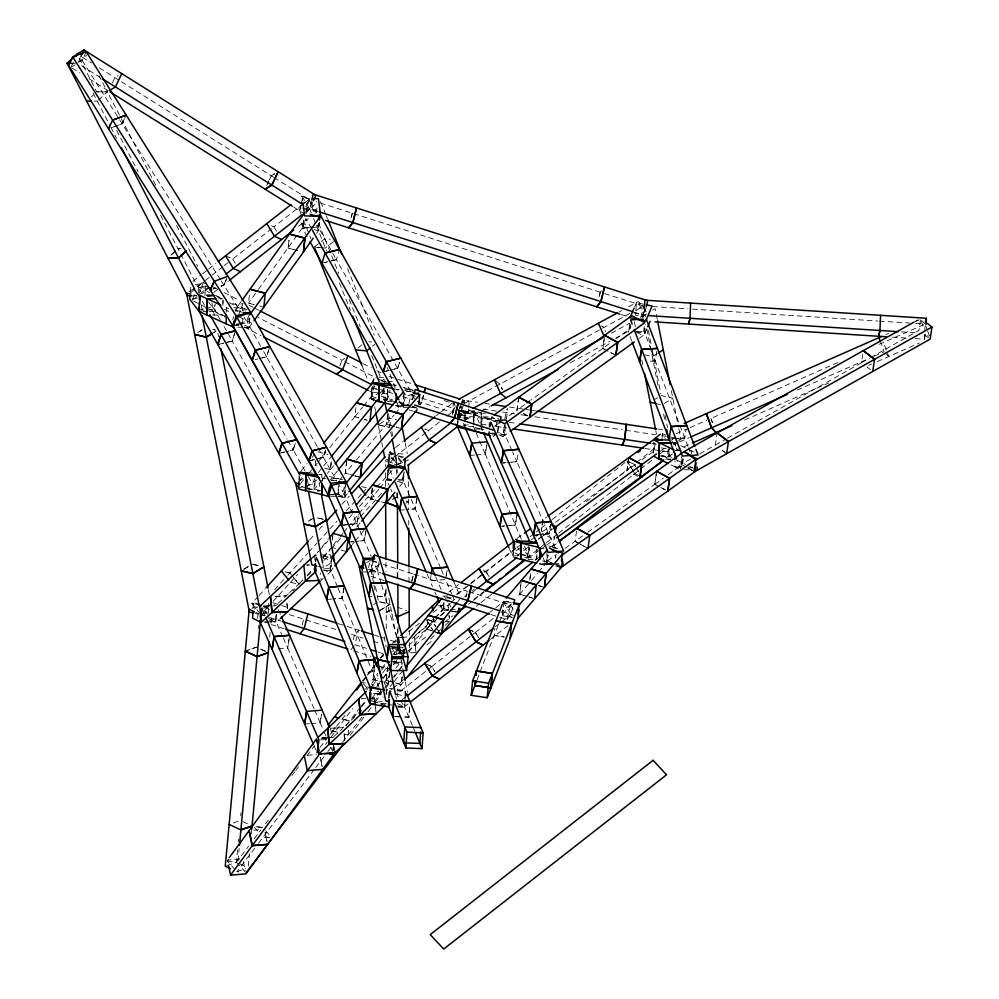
<?xml version="1.0" encoding="UTF-8"?>
<svg xmlns="http://www.w3.org/2000/svg" width="999" height="999" viewBox="0 0 999 999"><rect width="100%" height="100%" fill="white"/><g stroke="black" fill="none" stroke-linecap="round" stroke-linejoin="round"><path stroke-width="0.75" stroke-dasharray="5 3.75" d="M386.251 693.706L386.313 687.799L394.967 689.16M388.961 698.064L388.986 695.117M397.639 706.98L404.932 707.017L405.082 690.759L396.416 689.397M555.769 555.119L555.731 558.079L555.781 555.144M321.915 474.7L318.993 474.675L321.903 474.7L321.865 477.659L321.915 474.7L317.857 473.663M322.327 478.334L322.277 481.293L322.352 478.346L325.249 478.359L322.352 478.346L326.573 479.582M338.186 494.73L338.311 485.864L338.162 494.73L345.204 496.79L345.367 486.463M409.053 407.555L403.221 407.517L396.004 405.744L396.054 402.784M403.221 407.517L403.421 392.744M412.15 399.95L412.287 389.61L403.621 387.487M419.318 404.682L419.38 400.249M464.922 428.971L465.134 412.724L457.992 410.789L474.063 410.914L481.206 412.849L480.981 429.095L485.227 430.132M481.918 430.132L482.105 416.845L465.134 412.724L464.947 426.011M489.173 427.472L489.285 418.606L482.105 416.845L492.32 416.92M505.244 426.123L505.132 434.99L497.939 433.216L498.139 418.444M513.186 557.355L513.299 549.962M528.046 559.403L536.788 559.452L536.925 549.113L536.788 559.452L529.233 557.467L529.37 547.127M298.963 480.194L299.026 475.761M320.229 490.946L317.295 490.909L321.678 490.959L314.91 489.21L315.072 478.871M375.811 400.724L371.516 399.563L371.69 387.749M394.73 401.635L387.575 399.7L387.737 389.36M457.779 425.549L457.842 421.128M457.867 419.642L457.929 415.209M474.063 410.914L473.826 427.16L480.969 429.095L481.206 412.849L465.147 412.712L481.206 412.849M546.94 551.186L546.703 565.958L539.585 563.861L551.261 563.973M226.398 312.075L226.498 307.655L223.714 306.381M242.17 324.051L242.345 316.683M242.47 310.776L242.545 307.829L230.02 302.11M245.217 327.335L249.588 327.385L249.862 315.584M225.462 316.421L215.047 311.513L215.222 304.146M678.558 468.543L674.887 466.795L675.024 460.889M681.081 466.758L681.33 456.431M691.32 453.771L691.395 450.824L687.424 448.888M653.309 453.034L653.571 442.707M671.665 457.48L669.355 456.268L669.542 448.901M253.047 607.966L253.284 602.122M268.256 613.623L268.656 603.408M265.022 622.04L275.836 621.915L276.124 614.61M643.081 316.558L643.456 307.467M644.492 307.742L644.18 315.322L642.482 317.42M915.309 338.624L924.475 339.21L924.712 333.154M924.774 331.631L925.024 325.574M388.948 697.801L389.135 694.917M412.387 725.449L404.545 707.092L405.194 697.015M405.282 695.566L405.569 691.246L396.753 690.896M629.595 323.289L629.145 330.257L630.906 326.161M643.556 304.22L636.425 302.722L635.601 315.247L644.155 317.045M636.263 331.755L644.817 333.566L645.379 325.212M653.383 452.884L654.183 442.058M662.075 438.598L662.524 432.405M660.938 455.744L668.606 457.055L669.168 449.325M391.596 479.995L387.175 479.62L387.987 469.068M398.951 480.631L403.371 481.006L404.071 471.965M190.347 292.245L190.834 286.638M204.882 295.741L205.245 291.533M205.357 290.135L205.719 285.926M199.113 311.388L214.123 309.278L214.485 305.07M387.175 479.62L388.361 466.421M403.371 481.006L404.17 472.202M452.247 414.972L453.371 402.859L455.669 406.531L453.996 408.504L452.522 414.335L453.996 408.504L455.631 406.406M457.604 423.539L458.728 411.426L456.431 407.754M468.581 408.878L467.744 417.957L462 417.969M468.718 407.355L469.143 402.809L463.411 402.834M473.514 421.978L474.5 411.376L458.728 411.426M240.734 815.796L241.021 812.699M258.217 628.571L258.504 625.474M237.55 849.837L236.388 862.224L225.237 866.195M238.274 842.095L238.561 838.998M237.999 860.876L239.161 848.488M248.289 866.183L249.45 853.795M251.323 833.678L251.76 829.033M269.68 637.162L270.117 632.517M270.979 623.226L271.703 615.484M375.274 398.876L370.891 398.376L371.953 387.025M370.891 398.376L373.414 392.32L374.076 385.227M384.066 399.9L386.988 400.237L387.924 390.309M386.988 400.237L389.51 394.18L389.91 389.935M477.097 679.745L494.155 635.451L494.892 628.171M494.168 635.389L504.308 637.025L494.155 635.451L502.11 615.684L502.684 609.902M258.441 289.373L303.084 226.798L303.921 219.093M316.633 233.242L318.394 230.744L319.218 223.039M249.388 295.417L248.539 303.147L254.096 304.595L248.539 303.147L257.542 290.622M244.468 327.048L248.626 328.134L249.975 315.771M645.004 448.464L667.644 451.823L667.981 448.813M458.903 417.769L460.239 405.719L467.969 418.356L455.057 413.249M459.153 419.355L460.864 415.097L461.863 406.069M462.038 404.558L462.537 400.05L477.634 402.285M504.87 418.481L506.68 409.615M506.493 418.818L507.667 408.291M401.798 653.983L385.065 596.515L385.926 588.861L385.04 596.453L377.784 596.478M384.24 682.742L386.163 680.331L393.032 682.255L386.188 680.257L387.575 667.944M408.441 652.31L426.823 629.22L427.847 620.004M435.489 618.294L443.219 608.541L443.906 602.372M324.875 468.169L330.357 469.717L331.431 460.439L330.357 469.73L327.422 473.326M346.715 460.739L345.292 473.139L340.484 479.12M338.561 496.153L344.056 497.702L345.479 485.289M329.77 447.602L354.87 416.695L356.094 405.894M363.574 405.944L371.316 396.341L372.565 385.502M387.662 389.76L386.413 400.611L380.931 399.063M379.77 488.149L387.512 478.546L388.586 469.255M399.712 486.413L402.609 482.817L403.858 471.965M386.163 680.331L387.749 666.395L382.005 673.601M386.213 694.13L386.563 691.033L393.281 682.629M299.188 481.181L299.725 476.548M306.88 488.174L313.723 490.122L314.972 479.295M315.559 561.475L316.458 553.733L318.406 551.336M333.067 533.354L332.18 541.096L332.717 536.451M323.064 570.004L329.92 571.965L331.356 559.577M330.07 734.527L332.804 731.031L333.291 726.81M333.092 750.574L333.741 744.917M342.582 742.032L348.027 735.052L348.688 729.395M381.231 583.466L377.847 571.928L379.258 559.74M374.563 666.695L373.077 679.457L371.166 681.88M538.536 572.165L546.565 562.624L547.464 554.92M346.778 460.527L345.292 473.126L353.496 475.487L345.292 473.139L355.332 461.213M356.331 460.027L386.426 424.288L388.087 410.289M395.192 413.723L402.997 404.308L403.983 395.916M418.569 404.395L419.056 400.187M512.037 617.295L502.509 614.46L504.133 600.574L512.3 603.009L500.861 612.574M521.128 581.918L519.692 594.255L516.658 597.827M520.791 584.977L519.705 594.205L523.776 595.479M490.209 426.91L491.62 416.845L498.114 420.329M498.901 434.665L502.797 436.75L504.408 425.237M518.781 397.177L516.97 410.127L505.856 418.169M542.907 519.767L541.308 531.268L542.919 519.755L546.703 517.02M604.083 339.747L602.872 348.376L530.869 400.137M630.581 324.338L629.982 328.659L616.433 338.511M639.298 338.274L642.994 335.589L644.605 324.076M628.758 457.617L626.947 470.566L554.994 522.652M587.724 532.28L654.869 484.24L658.741 486.351L654.832 484.303L656.243 474.225M668.331 474.525L681.842 464.735L682.654 458.978M518.793 397.165L516.97 410.139L525.811 403.771M527.11 557.804L528.733 546.278M551.386 562.924L547.527 560.801L548.339 555.069M565.072 548.376L575.099 541.283L576.923 528.396M604.507 336.85L602.884 348.376L608.066 351.161L602.872 348.376L611.5 342.108M628.571 459.053L626.935 470.591L635.576 464.373M655.107 443.818L654.083 451.036L640.509 460.814M654.869 484.24L656.693 471.316M668.306 449.325L667.082 457.979L660.589 454.508M282.742 636.713L275.237 619.705L276.086 614.035M289.435 636.713L287.737 648.039L283.366 638.124M314.073 708.716L287.724 648.014L289.011 639.56M310.876 723.576L320.204 722.826L321.491 714.372L320.204 722.814L323.301 729.969M683.391 458.903L682.704 463.436L690.546 459.028M699.687 453.871L715.359 445.03L717.195 432.929M727.534 438.174L861.463 362.749L863.298 350.649M920.491 319.855L918.893 330.444L870.816 357.48M332.605 751.435L333.466 745.803M628.546 332.355L629.907 324.063M651.011 349.65L644.205 331.381L645.342 324.463M687.949 446.391L655.182 360.864L657.005 349.837M684.715 437.987L674.762 438.648L684.715 437.974L686.063 429.67M682.005 458.791L680.431 468.481L677.185 460.064M489.585 426.823L490.497 421.316L498.239 420.591M511.925 450.487L503.921 432.28L505.057 425.387M555.019 547.952L516.833 461.65L518.668 450.649M550.611 524.2L549.013 533.841L539.747 534.727L549.038 533.903L550.649 524.275M390.085 487.637L387.075 480.569L388.923 469.592M440.696 568.181L402.585 479.208L403.733 472.34M378.996 687.324L372.477 671.84L373.851 663.598M417.033 497.877L415.184 508.853L405.894 509.677L415.184 508.828L417.02 497.864M386.076 694.53L387 689.035L383.441 680.594M457.117 425.836L459.19 413.474L474.7 412.112L480.694 426.236M473.314 420.354L474.7 412.112M521.378 539.173L485.214 454.083L487.075 443.131M552.285 564.223L546.078 564.772L547.914 553.771M430.994 575.399L430.07 580.894L432.48 586.538M446.241 575.374L447.402 568.518M445.779 578.121L446.94 571.266M448.963 610.039L442.769 610.601L444.155 602.372M516.72 516.795L515.334 525.012L506.031 525.849L515.334 525.012L517.157 514.235M513.461 550.661L512.537 556.143L508.903 547.639M520.279 555.444L528.021 554.757L529.42 546.54M315.684 561.962L316.471 557.355L328.896 556.318M337.525 586.825L329.895 568.344L332.005 556.056M475.924 454.92L485.239 454.12L487.05 443.319M367.819 672.24L372.452 671.778L374.038 662.599M350.699 524.375L356.88 523.788L343.956 493.956L345.829 483.279M356.88 523.788L358.479 514.635M365.859 531.468L364.26 540.621L354.995 541.533L364.235 540.559L366.408 528.434M369.58 571.203L377.297 570.441L378.633 562.812M359.303 529.333L356.843 523.713L359.016 511.575M301.024 205.22L300.175 209.478L300.724 213.923M301.298 203.808L302.422 198.127L309.715 198.376M309.64 227.485L302.347 227.235L304.021 218.719M316.583 212.999L317.07 205.782M311.101 227.535L318.394 227.797L319.505 222.115M924.475 339.21L925.773 333.429L928.496 336.276M368.519 567.707L370.279 560.389M367.607 573.975L371.016 569.805L373.139 561.026M411.75 581.368L413.511 574.05L383.254 564.485M495.816 426.486L496.878 422.102L498.576 420.017M497.539 431.493L499.675 422.727M353.284 639.697L354.358 635.314L358.566 630.082L354.97 644.692L366.508 648.363M411.788 581.381L413.224 575.536M394.742 660.776L394.031 663.698L398.226 658.466M396.178 654.932L397.627 649.088L397.602 644.405M457.38 417.407L460.252 405.719L466.346 419.418L480.044 411.963M399.313 654.083L401.099 646.778M459.178 417.195L460.864 415.097L463.374 404.87M463.736 403.409L464.448 400.487L461.55 399.563M600.287 292.207L598.851 298.052L600.274 292.195L601.96 290.11L600.287 292.207L316.246 201.711M640.671 317.632L643.169 307.405M646.316 306.568L644.168 315.334L641.42 316.808M305.781 212.55L309.041 199.4L301.91 196.141L298.276 198.976M311.413 201.461L309.615 208.766L305.419 214.011M257.143 618.531L258.579 612.687M302.197 624.999L303.634 619.155M384.29 382.829L385.015 379.907M408.903 403.534L411.076 394.767L415.522 396.191M412.724 399.75L414.173 393.918M499.7 617.345L506.905 619.667L510.576 605.082L503.384 601.798L493.693 609.353M506.905 619.667L511.038 614.41L513.236 605.656M235.402 330.819L232.243 341.021L287.125 439.023M260.702 346.253L247.377 322.502L250.537 312.325M262.3 357.867L266.633 356.805L269.33 348.077M307.13 236.638L302.685 228.684L305.856 218.519L311.039 227.809M414.747 398.776L336.363 259.628L339.535 249.488M305.157 471.091L293.219 449.912L295.479 442.644L293.219 449.912L286.014 451.685M300.474 480.619L301.373 477.709M298.214 487.887L312.612 484.315L314.423 478.509M234.503 333.753L232.23 340.996L225.05 342.794L232.23 340.996L228.521 334.403M406.88 405.244L402.56 406.306L405.744 396.153L411.501 394.73M317.195 446.453L266.583 356.743L268.419 350.961M325.599 450.087L323.289 457.255L316.121 459.09L323.326 457.317L325.612 450.099M334.24 493.981L342.844 491.783L344.705 486.051M192.158 300.374L194.867 293.444M198.676 294.48L203.559 282.005L197.565 286.513L159.44 212.924M232.63 319.418L233.716 316.646M235.876 311.101L237.512 306.943L242.295 303.334M238.074 316.296L243.494 302.435M339.797 365.896L341.97 360.364L344.355 358.554L341.97 360.364L258.117 317.482M460.814 404.308L462.537 400.05M503.871 427.51L505.581 423.251M667.644 451.823L669.954 446.141M634.665 306.818L636.425 302.722M644.817 333.566L647.165 328.109M239.735 323.539L246.503 321.029L249.962 313.561M78.109 61.975L82.168 60.477L85.639 53.022M124.425 118.806L122.115 123.776L111.289 127.81L122.115 123.776L125.587 116.321M71.491 65.984L73.377 61.988M78.958 60.627L80.22 57.954M112.375 82.992L114.897 77.647L118.319 75.637M305.894 206.094L309.041 199.413L275.212 178.209M312.749 202.073L309.603 208.754L306.181 210.764M241.134 301.586L234.877 310.227L241.82 312.05M243.182 310.552L244.967 308.079M248.626 328.134L253.097 321.953M235.015 869.567L227.248 861.076L229.121 858.603M291.933 775.574L294.742 771.852M295.679 770.616L298.489 766.895M306.93 755.731L314.435 745.816M363.186 681.355L374.425 666.483M380.994 657.804L383.803 654.083M265.472 823.838L268.281 820.117M325.474 744.505L327.36 742.02M331.106 737.062L352.672 708.553M366.733 689.959L377.972 675.087M381.718 670.129L387.337 662.699M393.906 654.02L399.3 647.002M227.248 861.076L236.426 862.224L248.601 846.128M254.233 838.698L260.789 830.032M376.66 687.012L379.47 683.291M383.216 678.333L387.899 672.14M393.519 664.697L396.328 660.976M254.757 848.163L236.963 871.69L241.546 872.277M258.516 843.206L314.772 768.83M315.709 767.594L326.96 752.722M327.897 751.473L332.58 745.279M353.209 718.006L356.955 713.049M361.65 706.855L366.333 700.649M350.187 735.289L364.26 716.683M368.007 711.725L371.753 706.768M375.512 701.81L381.131 694.38L377.247 690.134M385.814 688.174L390.509 681.98M394.255 677.022L398.002 672.065M398.938 670.829L402.684 665.871M362.25 681.256L366.096 676.348M367.058 675.112L374.725 665.284L373.089 679.42L382.779 681.992L373.089 679.42L377.847 673.363M332.804 731.031L338.336 732.492L332.792 731.043L347.19 712.612M365.409 689.248L367.332 686.788M360.227 707.392L349.675 720.916L341.358 718.731M361.188 706.168L365.984 700.024M377.497 685.277L379.408 682.816M383.254 677.896L389.96 669.293L380.269 666.745L388.586 668.893M348.027 735.052L343.881 733.965L348.027 735.052L362.425 716.62M373.938 701.86L383.529 689.572M384.49 688.348L391.183 679.782M320.092 747.302L329.171 735.689M346.041 725.574L349.662 720.928L341.358 718.743M380.457 657.966L383.329 654.308M381.668 668.493L385.489 663.623M393.793 664.385L396.665 660.726M401.436 654.632L404.308 650.986M392.145 678.558L397.877 671.253M398.826 670.042L402.647 665.159M426.823 629.22L435.052 631.568L426.798 629.245L434.528 619.505M457.954 601.373L459.89 598.925M397.427 654.258L403.234 646.965M386.188 680.257L390.06 675.399M395.866 668.106L401.673 660.814M403.209 682.13L397.44 689.372M372.402 685.601L378.159 678.396M371.765 698.338L377.522 691.133M394.243 681.43L402.872 670.629M377.759 378.658L381.893 380.769L383.566 378.671M379.133 394.318L384.827 388.261M354.133 645.741L350.774 649.924L347.877 649M337.275 471.141L330.544 479.508L334.665 480.656M344.056 497.702L347.902 492.919M462.774 402.585L464.448 400.487M354.87 416.695L358.978 417.869L354.845 416.733L362.6 407.142M381.243 395.055L386.089 389.061M378.796 489.348L350.774 523.701M493.319 436.725L495.854 433.578M317.22 463.049L315.284 465.422L318.019 466.208M318.182 461.85L325.899 452.347M330.357 469.717L334.228 464.972M301.236 470.704L307.105 463.499M312 457.505L314.935 453.896M300.612 483.429L303.546 479.832M308.429 473.826L313.324 467.832M318.269 472.602L331.968 455.794M313.723 490.122L321.553 480.531M322.527 479.32L326.448 474.525M322.315 546.54L328.184 539.348M323.639 556.88L331.456 547.29M329.92 571.965L333.828 567.17M349.488 513.299L354.32 507.392M333.391 544.93L339.185 537.849M340.147 536.675L343.044 533.129M344.018 531.955L346.915 528.421M356.843 527.035L360.701 522.315M352.322 544.505L354.258 542.145M355.219 540.971L363.911 530.357M386.426 424.313L394.642 426.648L386.426 424.288L394.218 414.897M531.493 580.506L537.524 573.351M502.509 614.46L511.6 603.758M528.533 583.978L519.705 594.205L527.172 596.465M309.553 539.947L314.76 534.215M318.943 529.62L324.151 523.876M341.895 504.358L349.188 496.328M260.052 613.636L251.873 603.421L257.979 596.703M258.991 595.579L265.097 588.861M274.65 589.685L286.863 576.248M287.887 575.124L307.655 553.371M308.691 552.222L317.045 543.031M318.082 541.895L336.863 521.228M346.253 510.889L361.9 493.668M362.937 492.519L366.071 489.073M390.522 462.162L393.569 458.803M290.484 582.305L297.777 574.263M312.387 558.191L318.644 551.311M319.692 550.162L328.034 540.971M348.901 518.006L352.035 514.56M359.34 506.53L375.824 488.374M376.848 487.25L393.131 469.33M262.999 612.537L272.153 602.459M273.177 601.348L290.472 582.305L299.013 584.24L303.184 579.645M292.907 590.958L294.942 588.723M307.355 575.062L312.575 569.318M323.014 557.829L330.307 549.8M331.356 548.651L340.746 538.311M352.222 525.686L359.528 517.644M360.564 516.495L376.211 499.275L368.032 489.06M378.246 497.04L383.341 491.433M380.919 691.745L372.302 700.124M345.629 725.511L350.075 721.278M351.186 720.229L356.743 714.934M288.424 593.756L286.189 595.841L273.314 596.478L286.201 595.841L276.573 604.682M289.535 592.707L295.105 587.474M296.216 586.425L302.897 580.144M307.355 575.948L311.8 571.765M392.345 643.368L398.651 637.449L407.242 637.025L398.651 637.449L399.513 646.103M412.3 638.648L433.466 618.93M434.59 617.882L450.174 603.371M451.236 602.372L454.395 599.4M399.662 647.539L400.237 653.309L444.48 612.05L443.456 601.96M430.581 638.96L440.671 629.57M445.167 625.386L449.65 621.216L449.075 615.446L449.513 619.767M312.387 557.28L314.523 555.307L330.257 554.532L331.855 570.392L324.388 577.322M323.863 560.476L330.257 554.532M323.326 578.321L321.191 580.294L320.467 573.089M333.941 736.438L342.395 728.608M190.821 292.695L195.317 288.574M200.399 293.806L203.759 290.721M269.93 621.878L277.085 621.528L279.221 619.567M78.834 62.263L86.701 55.082M91.121 96.965L93.369 94.917M98.439 100.125L107.43 91.908L99.026 75.674M672.052 439.722L675.536 436.913M668.606 457.055L674.4 452.372M300.786 213.424L298.526 207.804L303.197 204.071M304.358 203.147L309.028 199.413L316.733 212.025L314.31 213.923M302.685 208.167L309.628 208.766L316.621 203.159M322.64 247.827L314.31 247.103L320.142 242.445M321.303 241.508L324.812 238.711L330.357 239.186M333.566 241.533L325.412 248.064L321.241 247.702M357.942 348.027L362.612 344.293M372.54 346.178L374.875 344.318M374.887 386.363L371.391 389.173L379.72 389.897M391.983 688.998L389.56 690.908L393.793 692.894M393.194 688.049L402.884 680.431M425.861 663.836L431.78 666.558L434.877 671.603L431.718 666.608L396.603 694.218L399.725 699.25M402.197 699.675L405.831 696.815M397.352 703.483L404.395 706.793L408.029 703.933M192.857 281.356L201.348 274.725M202.56 273.776L207.405 269.992M208.616 269.043L215.884 263.361M223.002 266.621L197.565 286.501L198.764 292.62M224.213 265.672L230.27 260.939M225.574 255.794L232.692 259.041L271.478 228.734M271.516 225.762L273.901 226.848L300.549 206.019M301.76 205.07L309.028 199.388L314.66 213.449M305.981 211.613L309.615 208.779L316.733 212.025M213.749 292.507L219.805 287.774M221.016 286.825L228.296 281.144M298.564 226.224L308.254 218.656M402.809 462.412L397.215 464.86L389.498 452.197L394.393 448.376M395.616 447.415L402.959 441.683M436.001 415.859L439.672 412.987M440.896 412.038L451.91 403.421M425.999 432.505L396.615 455.444L391.009 457.879M439.448 421.978L428.434 430.594L424.875 428.971L428.446 430.581L430.756 434.378M446.79 416.246L454.145 410.502M394.305 464.16L397.215 464.847L402.098 461.014M458.404 417.008L470.442 409.877M394.143 642.994L401.411 637.325M408.678 631.655L420.791 622.19M433.017 612.649L448.976 600.174M456.343 594.417L466.171 586.738M471.091 582.892L483.366 573.301M484.602 572.34L518.993 545.466M530.044 536.825L534.952 532.979M536.188 532.017L539.872 529.145M541.096 528.184L546.016 524.35M552.147 519.542L627.072 461.001L634.203 464.248L635.739 466.77L634.19 464.26L627.072 461.001L631.705 468.581M483.741 570.766L486.113 571.853L519.805 545.554M400.075 647.19L392.02 651.51M415.821 634.889L435.227 619.742M440.134 615.896L448.738 609.178M464.697 596.703L467.157 594.78M472.065 590.946L474.525 589.023M517.519 555.432L522.427 551.585M523.651 550.636L528.571 546.79M538.399 539.11L542.082 536.238M543.306 535.277L551.91 528.558M586.301 501.685L634.203 464.248M636.613 462.362L657.205 446.253M444.405 622.402L453.009 615.684M473.888 599.375L483.716 591.695M526.698 558.104L536.525 550.424M541.433 546.578L545.117 543.706M546.353 542.744L557.405 534.103M558.628 533.141L639.647 469.83M403.047 654.695L406.68 651.86M407.892 650.911L428.496 634.84M640.859 468.881L654.183 458.454M660.239 453.721L666.296 448.988M427.147 644.692L433.204 639.972M476.098 606.455L479.782 603.583M481.006 602.622L492.057 593.98M535.052 560.389L538.736 557.504M552.247 546.952L558.391 542.145M666.133 457.929L674.625 451.298M431.78 666.558L471.728 635.289M472.939 634.34L475.362 632.442L478.459 637.487L475.424 632.392L470.654 630.244M448.951 592.045L458.566 584.54M457.28 594.343L469.305 584.964M470.517 584.028L483.741 573.701M472.277 592.494L475.886 589.685M468.581 604.183L472.19 601.361M473.401 600.424L484.215 591.982M490.059 612.187L492.482 610.302M475.424 632.392L496.016 616.346M495.317 626.735L511.063 614.46L513.449 615.534M490.372 639.397L508.528 625.237M193.356 299.475L196.94 296.765M371.74 355.507L381.893 380.756L384.29 378.971M380.095 391.933L376.498 394.63L369.605 391.108M494.742 426.223L498.451 423.539M502.797 436.75L508.966 432.28M542.37 531.793L553.721 523.563M654.832 484.303L663.423 478.084M516.982 538.436L523.164 533.99M520.092 547.839L513.911 552.285L519.105 555.069M531.206 539.835L534.915 537.175M536.151 536.276L538.623 534.502M660.277 451.223L663.985 448.551M538.611 539.16L542.32 536.5M543.556 535.614L552.197 529.383M528.134 558.354L540.484 549.462M541.72 548.576L545.429 545.904M546.665 545.017L554.083 539.685L554.495 536.8L554.083 539.685L542.395 533.416M578.945 543.444L575.062 541.333L586.463 533.179M550.599 547.027L558.116 541.695M547.527 560.801L556.306 554.582M366.67 562.599L370.342 560.352L374.837 583.216M368.057 569.143L370.966 569.842L379.52 564.61M373.551 604.482L377.222 602.247M379.071 610.988L390.072 604.27L378.446 601.498L375.137 584.74M243.694 569.355L249.812 565.634L243.694 569.355M254.258 609.065L257.929 606.843M317.682 566.196L323.501 567.557L334.503 560.876M262.213 614.035L269.555 609.577L262.999 606.555M384.94 388.661L382.492 390.147L378.134 389.123M379.458 424.038L389.248 418.106L396.503 419.805M385.589 462.125L389.26 459.902M390.484 459.153L395.379 456.181M636.201 310.389L643.543 305.944L645.654 316.633M390.821 456.905L397.19 464.847L402.11 461.875M646.603 313.848L644.155 315.334L632.542 312.612M652.722 310.14L655.169 308.666L657.267 319.355M657.18 353.609L652.285 356.568L645.017 354.87M655.082 399.238L657.529 397.752M664.26 403.434L672.814 398.251L661.201 395.529M673.601 443.931L677.272 441.708M678.496 440.959L680.943 439.485L678.833 428.796M188.986 291.683L195.105 287.987M201.823 293.656L204.271 292.17M299.35 480.781L303.022 478.558M317.083 479.757L307.292 485.689L308.192 490.234M380.282 610.177L390.072 604.27L378.459 601.573M70.854 67.32L75.412 64.635M715.359 445.03L726.186 438.936M915.384 321.353L918.044 319.842M861.475 362.737L869.48 358.229M618.881 312.075L621.628 310.577M628.471 306.855L638.049 301.636L643.543 305.956L635.327 310.427M464.36 403.484L629.845 313.411M611.301 333.216L629.108 323.526M481.418 411.226L489.635 406.755M570.304 362.849L609.939 341.271M615.421 338.286L629.108 330.831M885.863 334.578L888.635 333.354M914.997 321.728L919.155 319.892M676.236 433.728L688.723 428.234M690.122 427.622L706.768 420.292M837.836 362.525L710.913 418.456L712.487 422.702M879.195 344.305L923.7 324.687M674.113 444.305L678.271 442.47M679.657 441.858L689.372 437.587M797.152 390.097L868.456 358.678M874.162 356.168L884.14 351.76L881.006 343.294M675.898 450.299L691.158 443.581M744.655 420.017L828.795 382.942M868.73 365.347L871.578 364.086M877.284 361.576L919.217 343.094M389.61 458.491L385.414 460.314L385.452 466.533M404.208 461.8L408.404 459.977L404.47 458.454M396.828 497.39L391.233 499.837L396.828 497.39L399.45 498.401L396.828 497.39L396.79 491.183M405.831 503.146L408.628 501.935L404.695 500.412L408.628 501.935M386.213 612.012L391.808 609.565L386.213 612.012L392.769 614.535M72.702 63.986L76.761 62.487M238.374 324.038L232.967 326.049L238.736 324.625M252.023 608.304L256.206 606.818M262.375 614.298L267.957 612.312M233.329 822.914L240.297 820.429M236.988 871.702L245.354 868.718M310.377 460.564L314.685 459.453M332.804 494.355L328.509 495.454L333.142 495.005M255.082 359.628L257.954 358.903M259.403 358.541L266.583 356.743M308.953 460.926L314.697 459.49M321.965 263.199L327.722 261.775M336.363 259.628L329.158 261.413L336.376 259.653L317.12 225.162M290.347 450.636L293.219 449.912M198.439 310.19L204.208 308.766M205.644 308.416L212.849 306.643L220.304 319.867M219.28 344.218L223.601 343.156L217.819 344.543M302.685 228.684L311.338 226.573M324.825 262.475L327.722 261.763M240.172 324.275L247.377 322.502M195.454 284.603L205.969 283.117M192.745 298.838L197.253 298.202M341.421 525.274L346.054 524.8M347.59 524.65L356.843 523.713M350.362 541.97L353.446 541.658L348.826 542.132M334.69 494.855L343.956 493.956M516.833 461.65L507.567 462.537L516.845 461.675L512.537 451.885M342.969 525.124L349.151 524.525M533.566 535.327L538.199 534.877M488.449 433.716L493.094 433.291M494.642 433.141L503.921 432.28M399.687 510.227L404.333 509.815M501.386 526.261L504.483 525.986L499.837 526.386M514.085 556.006L518.731 555.581M446.391 598.126L451.048 597.714M450.512 609.902L455.157 609.49M463.324 425.287L471.078 424.612M469.73 455.469L474.388 455.069M387.075 480.569L391.733 480.157M397.927 479.62L402.585 479.208M535.089 535.114L538.186 534.84M553.833 564.098L560.039 563.548M321.191 738.461L331.943 737.537M307.33 755.331L316.558 754.532M253.734 830.194L261.426 829.52M239.76 859.028L227.472 860.089L228.709 866.121M326.673 599.487L331.331 599.088L328.234 599.375M377.172 702.072L383.379 701.535M323.688 568.868L329.895 568.344M261.613 608.241L269.38 607.604M269.031 620.217L275.237 619.705M278.421 648.813L287.724 648.014M304.67 724.1L309.328 723.713M320.554 739.909L326.773 739.397M655.182 360.864L649.5 361.238L655.194 360.889L651.535 351.049M669.08 439.023L673.351 438.736M687.537 467.994L693.219 467.607M637.087 331.818L644.205 331.381M381.206 703.683L386.925 703.383M330.532 728.271L343.406 727.622L330.569 728.246M324.7 570.741L331.855 570.392M442.882 596.191L448.613 595.916M264.061 606.218L269.78 605.931M438.037 605.844L448.052 605.357L448.351 608.241L448.052 605.357M451.635 611.7L457.355 611.425M264.211 622.152L268.506 621.94M433.916 621.977L433.329 616.221L433.903 621.977L439.635 621.703M445.354 621.428L449.65 621.216M392.432 647.102L398.164 646.828M404.533 653.096L400.249 653.309L399.375 644.655M410.264 652.822L415.984 652.534L414.41 636.675L415.984 652.534M394.018 662.974L402.609 662.549M322.864 737.899L327.16 737.699M328.596 737.624L332.892 737.424M264.111 606.006L274.925 605.869M468.793 426.536L473.089 426.523M361.875 571.977L377.847 571.928M369.068 596.528L371.978 596.528M377.797 596.528L385.065 596.515M397.777 690.721L405.082 690.759M380.319 704.033L391.933 704.969M79.246 58.042L96.741 91.833L107.43 91.908L155.881 185.477M96.741 91.833L107.43 91.908M94.256 101.124L97.315 101.149M552.947 547.714L560.177 549.013M524.862 557.43L529.233 557.467M539.622 563.886L554.195 563.973M206.731 286.588L197.565 286.526L205.831 290.734M193.569 295.829L196.628 295.841M399.15 389.51L396.228 389.498L399.113 390.197M404.995 389.56L412.287 389.61M406.356 391.283L412.2 391.333M371.516 399.563L374.438 399.588M383.204 399.662L387.575 399.7M387.437 401.573L391.808 401.61M396.016 405.744L410.614 405.856M410.514 407.567L419.28 407.642M489.285 418.606L498.051 418.681M475.137 429.046L480.969 429.095M490.634 433.154L497.939 433.216M491.983 434.877L505.132 434.99M333.803 494.692L330.869 494.667L336.7 494.717M552.984 547.739L555.906 547.764L548.601 545.991M555.469 566.033L562.774 566.096M307.842 472.889L312.237 472.939M330.856 480.419L339.623 480.494M307.605 489.148L314.91 489.21M330.594 496.665L336.438 496.715M337.899 496.728L345.204 496.79M218.681 298.876L223.052 298.926M233.791 307.729L242.545 307.829L247.49 310.052M235.377 311.001L242.67 311.076M203.384 311.376L207.755 311.426M209.216 311.451L215.047 311.513M212.462 315.022L222.677 315.147M236.338 323.988L240.709 324.038M237.924 327.247L243.756 327.31M672.589 443.019L675.524 443.069L675.411 447.49L675.536 443.081L672.077 441.258M675.274 450.561L682.604 450.686L675.274 450.561L677.722 451.735M670.916 464.847L674.874 466.795L682.205 466.908M674.887 466.795L682.205 466.908M683.94 469.755L691.258 469.867M660.564 456.118L669.355 456.268M303.097 209.59L316.221 210.04M398.676 706.867L404.545 707.092M394.23 716.558L401.573 716.845L394.218 716.545M652.684 306.543L687.811 308.816M692.444 309.116L877.709 321.016M879.27 321.116L909.814 323.077M915.921 323.464L923.551 323.951M901.348 331.868L918.143 332.942M892.394 337.163L907.666 338.137M389.398 452.847L405.606 454.233M298.526 207.804L301.298 208.042M314.31 247.103L319.855 247.577M368.881 341.733L371.653 341.97M386.251 382.155L381.893 380.769L386.051 381.118M387.437 381.243L392.994 381.73L387.35 367.694M379.258 377.222L383.653 377.734M373.414 392.32L389.51 394.18M398.501 646.89L402.909 647.427M390.359 661.038L402.098 662.474M393.643 662.662L402.435 663.736M391.533 648.276L397.652 649.063L404.183 651.585M362.25 682.592L365.309 682.979M373.489 693.406L381.131 694.38L371.965 693.206M658.016 429.071L662.549 429.745M625.524 430.269L655.719 434.752M661.75 435.651L666.283 436.326M651.835 443.456L656.355 444.13M485.177 403.409L489.71 404.083M509.365 407.005L524.75 409.29M526.298 409.528L530.906 410.202M532.455 410.439L535.526 410.889M482.892 409.091L496.478 411.113M502.522 412.013L514.76 413.823M520.916 414.747L528.608 415.884M534.765 416.795L622.477 429.82M460.864 415.097L498.613 420.704M509.24 422.29L516.933 423.439M481.218 424.138L488.773 425.262M496.316 426.386L506.943 427.972M397.714 705.881L404.932 707.017M503.558 601.248L512.25 602.647M502.11 615.684L512.25 617.307M661.4 447.877L667.532 448.926M390.934 454.145L393.781 454.795M398.613 465.172L401.461 465.821M361.426 486.638L367.108 487.937M367.682 497.34L376.211 499.275M289.922 572.889L284.228 571.603L289.91 572.889L292.645 576.298M251.873 603.421L254.708 604.07M265.235 615.746L262.387 615.097L268.194 617.045M392.907 653.833L395.804 654.495L392.894 653.796M396.69 694.243L403.946 695.891M329.408 476.423L342.645 479.72M204.82 288.199L197.552 286.513L202.185 294.081M193.806 294.855L196.703 295.529M657.454 403.908L660.351 404.583M669.318 436.763L673.676 437.774M675.124 438.124L680.943 439.485M381.893 380.756L386.238 381.768M376.685 388.786L370.879 387.425L373.526 400.874M378.234 424.775L388.399 427.16M379.695 425.124L389.86 427.497L387.212 414.048M403.871 457.142L396.603 455.444L403.159 457.954M252.26 564.16L259.515 565.859L253.709 564.485M322.877 558.141L331.593 560.189M263.286 606.031L269.093 607.404M255.182 613.411L258.092 614.098M371.79 560.701L379.058 562.437M542.594 560.851L552.747 563.286M482.617 413.186L485.439 413.873M399.076 402.684L410.626 405.507M303.084 226.798L312.824 229.308M314.223 229.67L318.394 230.744M259.653 306.044L263.823 307.13M394.168 646.865L405.257 649.762M393.893 661.413L402.222 663.586M236.126 324.862L238.911 325.587M321.778 737.399L327.31 738.86M354.907 475.836L359.028 476.998M372.602 701.51L382.217 704.208M371.316 396.341L379.558 398.676M367.207 420.217L364.46 419.443L369.942 421.004M387.512 478.546L391.633 479.707M397.127 481.268L402.609 482.817M443.219 608.541L458.316 612.812M404.632 390.309L411.488 392.257M402.997 404.308L407.105 405.482M412.587 407.03L418.069 408.591M318.256 451.898L327.847 454.632M301.398 486.613L305.507 487.787M332.829 547.677L335.564 548.463M341.059 550.024L346.528 551.585M323.301 555.694L331.531 558.029M354.87 475.874L360.339 477.447M541.258 548.039L544.118 548.876M555.644 564.01L559.915 565.259M546.565 562.624L552.022 564.235M557.467 565.846L561.563 567.057M539.035 585.714L541.758 586.525M529.22 597.09L531.943 597.902M538.473 585.551L544.443 587.362M528.671 596.927L534.64 598.738M458.391 409.902L496.878 422.102M371.715 560.851L381.805 564.035M371.016 569.805L381.106 572.989M371.066 576.386L384.041 580.481M604.595 293.569L643.531 305.944M634.078 312.125L644.168 315.334L638.049 301.636M621.203 314.598L626.972 316.433M388.998 376.448L396.253 378.771M397.702 379.233L412.212 383.853M393.506 384.465L396.403 385.389M403.658 387.699L413.823 390.934M444.28 400.636L454.445 403.871M392.644 393.369L382.492 390.134L384.553 400.599M402.809 396.603L411.513 399.388M417.32 401.236L453.608 412.787M381.193 396.291L392.807 399.987M398.613 401.848L410.214 405.544M411.675 406.006L417.482 407.854M413.586 574.075L467.245 591.171L465.809 597.015L467.32 591.196L510.576 605.082L514.385 611.351M338.274 623.626L345.517 625.923M346.965 626.385L361.451 631.006M374.425 635.139L378.746 636.513M380.194 636.975L384.515 638.349M390.284 640.184L398.938 642.944M273.239 602.897L280.444 605.194M281.88 605.656L289.098 607.954M263.261 606.293L269.031 608.141M289.223 614.572L336.975 629.782M351.461 634.39L363.012 638.074M373.114 641.283L380.319 643.581M388.973 646.341L397.627 649.088L402.51 654.357M269.643 617.507L281.169 621.178M378.047 652.035L383.803 653.87M271.204 624.575L284.178 628.708M353.658 650.849L370.954 656.355M318.256 211.526L309.615 208.766L304.395 205.494M421.441 398.089L453.996 408.504M408.928 409.84L413.374 411.263M502.385 611.625L511.038 614.41M491.046 614.572L498.264 616.883M388.037 461.326L395.904 464.348M397.402 607.13L406.581 610.651M226.498 307.655L228.971 308.766M244.643 325.162L249.588 327.385M483.766 570.741L486.138 571.828L489.223 576.885L486.113 571.853M451.273 599.038L444.143 595.791L445.679 598.326M428.022 619.492L432.779 621.653L435.864 626.71L432.767 621.653L425.636 618.406L432.567 629.795L427.185 620.941M433.341 631.056L438.099 633.216M390.509 645.841L397.652 649.075L400.724 654.133M632.467 469.842L634.79 473.638L639.535 475.799M389.498 452.197L393.057 453.821M435.726 632.13L440.472 634.29M665.759 435.139L662.212 433.516L665.297 438.561M634.802 473.626L638.349 475.249M468.269 629.17L475.362 632.442M521.64 553.958L528.733 557.242L523.326 548.401M255.756 612.35L258.366 613.573M242.907 821.653L249.438 824.712M239.011 863.448L246.84 867.12M428.908 665.284L431.718 666.608M215.434 295.304L221.79 298.326M691.383 450.824L693.83 451.985M693.443 468.219L687.025 465.109M680.806 445.654L686.101 448.239M676.448 459.94L685.701 464.46M273.876 604.545L276.461 605.856M268.082 618.006L275.836 621.915M213.199 286.938L217.32 289.048M224.213 292.57L239.36 300.324M248.988 305.244L253.109 307.355M254.483 308.067L258.616 310.165M363.099 363.599L371.366 367.819M376.873 370.641L381.006 372.752M344.717 361.763L376.386 377.947M207.205 291.446L209.965 292.857M216.845 296.378L222.352 299.188M229.246 302.709L245.754 311.151M224.3 309.253L231.194 312.774M239.46 316.995L254.57 324.737M193.531 301.074L207.305 308.117M208.679 308.828L225.212 317.282M244.468 327.123L260.964 335.564M636.488 332.118L642.994 335.589M615.884 355.319L609.378 351.848L613.261 353.946M681.842 464.735L687.05 467.52M688.348 468.206L694.854 471.678M523.464 413.611L527.36 415.696M523.451 413.611L529.945 417.095M587.986 548.364L580.232 544.143L585.389 546.965M575.099 541.283L578.958 543.406M556.53 565.771L560.389 567.894M273.913 177.397L120.155 80.944M82.368 57.243L91.471 62.949M99.288 67.857L118.831 80.12M81.593 65.747L99.813 77.185M293.644 207.068L302.747 212.775M72.165 68.144L79.97 73.039M89.073 78.759L108.591 90.996M726.623 453.708L720.991 449.363L724.375 451.973M688.348 467.782L693.98 472.115M924.512 334.79L930.144 339.136M603.833 327.585L601.635 325.849L603.833 327.585L605.669 331.693M495.566 380.669L499.962 384.116L502.397 389.598L499.962 384.128M458.541 411.313L460.851 415.097L466.346 419.418M888.685 356.543L885.052 352.722L888.685 356.543L883.478 342.42M925.086 324.076L920.541 319.293L924.2 329.171M371.416 683.766L373.364 685.876M363.224 683.653L368.082 688.973M265.572 830.743L271.403 837.112M254.458 827.459L258.341 831.705M236.426 862.224L245.167 871.79M398.439 457.717L402.997 463.386M293.556 577.434L299.013 584.24L291.733 575.162M264.947 611.026L267.682 614.435M208.504 301.998L214.123 309.278M82.168 60.477L118.781 118.506M119.618 119.83L220.467 279.732M221.291 281.044L240.821 312.025M244.068 317.17L246.503 321.029M400.499 700.499L404.395 706.793M671.64 440.559L677.047 449.4M627.072 461.001L633.254 471.091M517.007 546.378L519.33 550.174M453.134 402.46L455.457 406.256M301.91 196.141L309.615 208.779M273.901 226.848L276.985 231.905M398.164 457.979L402.01 464.298M232.692 259.041L235.776 264.098M448.751 603.384L451.061 607.18M392.045 648.363L395.891 654.695M503.384 601.798L511.063 614.46M323.289 457.255L336.825 481.156M337.587 482.492L342.844 491.783M317.957 447.814L323.326 457.317M224.038 326.473L227.772 333.092M202.335 301.323L204.57 305.282M308.142 476.373L312.612 484.315M399.588 400.999L402.56 406.306M263.661 351.536L266.633 356.805M287.887 440.384L293.219 449.912M176.548 225.387L197.752 266.346M116.683 130.357L138.062 171.641M93.107 93.032L110.14 125.911M110.852 127.298L116.558 138.299M644.143 307.33L646.59 312.799M458.416 409.615L460.864 415.097M278.396 609.79L280.894 615.459M263.486 612.499L264.735 615.322M359.927 530.731L371.091 556.243M371.715 557.654L377.297 570.441M330.207 728.746L333.928 737.337M323.926 731.405L327.023 738.561M330.744 747.14L331.98 749.999M314.685 710.127L320.204 722.826M313.961 745.554L315.821 749.849M441.296 569.592L443.731 575.249M427.035 573.826L430.07 580.894L445.554 579.495L451.598 593.643M524.4 546.253L528.021 554.757M453.683 581.306L459.727 595.466M452.21 595.054L454.632 600.724M435.776 577.035L441.221 589.772M434.902 592.207L436.113 595.029M440.347 604.944L442.769 610.601M543.094 557.742L546.078 564.772M481.306 427.647L482.505 430.469M473.226 425.886L475.624 431.531M476.223 432.942L485.239 454.12M459.19 413.474L461.001 417.707M463.399 423.364L464.597 426.186M389.747 469.63L393.356 478.096M390.684 489.048L391.883 491.87M379.595 688.736L383.154 697.177M412.962 726.835L414.71 730.981M338.112 588.249L372.452 671.778M320.679 201.773L325.761 214.398M326.323 215.809L327.447 218.606M347.54 268.619L374.3 335.214M318.606 223.264L338.761 273.451M349.238 299.5L360.289 327.01M309.628 208.766L311.313 212.974M313.574 218.581L315.821 224.201M316.383 225.599L326.573 250.961M339.373 282.804L350.424 310.314M303.596 220.442L309.24 234.478M309.802 235.876L310.926 238.686M361.813 365.322L367.445 379.345M688.498 447.789L690.109 451.998M630.119 336.563L631.693 340.784M925.611 325.487L927.184 329.72M927.709 331.131L930.319 338.199M710.926 418.456L712.487 422.702M381.655 584.914L385.04 596.453M243.444 861.775L245.292 870.816M333.479 745.067L335.015 752.609M319.205 483.566L319.805 486.6M307.292 479.37L309.403 489.997M671.328 390.696L678.533 427.26M648.363 330.369L651.673 347.177M652.272 350.199L660.901 394.018M665.109 415.384L667.519 427.597M646.865 329.083L657.941 385.277M663.611 414.086L665.122 421.715M634.34 321.778L635.551 327.884M641.857 359.89L643.344 367.445M655.906 431.218L656.505 434.265M393.506 383.466L394.093 386.463M397.327 402.897L398.801 410.364M405.282 443.231L407.342 453.683M383.354 388.224L385.714 400.174M388.361 413.623L390.721 425.574M391.895 431.543L392.782 436.026M390.734 431.98L391.62 436.463M396.628 461.863L397.215 464.847M374.7 406.855L375.587 411.326M378.534 426.273L381.468 441.208M381.768 442.707L382.654 447.19M388.873 598.176L399.862 653.97M401.024 659.914L402.772 668.781M405.382 682.092L407.417 692.432M370.966 569.842L373.663 583.553M373.963 585.077L375.162 591.171M384.103 636.525L386.176 647.065M395.816 696.066L396.391 699.013M322.902 564.535L323.501 567.557M217.894 333.529L218.506 336.576M268.394 589.772L269.593 595.879M211.875 302.972L214.285 315.197M201.161 304.845L202.372 310.964M318.032 224.837L318.394 227.797M302.422 198.127L302.784 201.086M301.798 222.802L302.347 227.235M375.886 710.951L375.412 706.643L376.161 713.848M398.651 637.449L399.238 643.219M314.523 555.307L315.247 562.512M404.183 649.437L404.607 653.758M333.753 746.078L334.465 753.283M276.373 614.31L277.085 621.528M408.516 481.73L408.666 509.652M408.716 520.479L408.741 525.112M408.978 568.394L409.041 582.305M409.303 630.307L409.328 634.964M409.365 642.732L409.415 652.047M397.24 469.518L397.252 472.627M397.365 492.832L397.402 500.599M397.727 564.01L397.814 579.457M398.064 627.434L398.151 642.969M398.151 644.517L398.201 653.833M396.64 461.65L396.665 467.869M396.678 469.418L396.703 474.088M397.177 563.848L397.252 579.308M397.515 628.87L397.59 642.844M385.477 472.752L385.552 486.738M385.951 562.562L386.001 571.828M386.089 588.836L386.301 630.656M394.955 385.377L394.892 389.81L394.967 385.377M223.027 300.399L222.889 306.293L223.027 300.399M409.565 707.055L408.916 717.145L403.047 716.907L408.916 717.145L409.565 707.067M288.986 240.347L288.149 248.052L297.877 250.587L288.149 248.052L288.998 240.334M404.12 649.2L403.608 653.821L404.12 649.2M402.147 676.86L401.273 684.552L394.405 682.642L401.273 684.552L402.16 676.822M315.821 460.789L315.284 465.422L315.821 460.789M372.29 488.099L371.041 498.938L379.283 501.261L371.041 498.938L372.315 488.074M389.635 672.115L388.324 683.428L384.165 682.354L388.324 683.428L389.647 672.09M530.569 573.651L529.67 581.356L530.594 573.601M344.056 587.449L342.207 598.201L332.892 598.975L342.195 598.164L344.056 587.462M352.272 213.212L350.836 219.056L352.297 213.212M419.63 399.088L418.194 404.932L419.63 399.088M423.476 395.317L421.678 402.622L420.005 404.72L421.678 402.622L423.476 395.317M399.475 362.475L397.664 368.281L390.459 370.067L397.664 368.294L399.475 362.487M226.661 278.758L223.776 284.99L221.079 285.989L223.776 284.977L226.661 278.758M268.806 181.106L266.283 186.451L268.793 181.106M271.316 175.774L269.43 179.77L271.316 175.762L274.737 173.751L271.316 175.774M175.724 250.761L170.105 255.894L175.724 250.761M312.362 518.743L307.48 521.715L312.375 518.768M202.01 329.982L197.115 332.942L202.01 329.995M216.071 331.218L213.624 332.704L216.071 331.218M383.641 655.744L379.97 657.954L383.653 655.781M215.659 287.987L212.949 288.998L215.659 287.999M256.481 647.152L246.716 650.624L256.481 647.152M389.023 370.429L383.266 371.853L389.023 370.417M284.578 452.06L278.821 453.484L284.578 452.035M506.018 462.687L502.934 462.987L506.018 462.687M365.909 698.463L361.626 698.676L365.946 698.438M374.488 698.014L371.628 698.164L374.525 698.014L375.274 705.207L374.488 698.014M309.578 564.922L306.718 565.072L309.59 564.922M181.031 248.726L177.972 248.714L181.019 248.726M338.411 478.484L331.094 478.421L338.411 478.484M670.729 459.228L664.872 459.128L670.716 459.228M262.662 827.547L255.02 826.585L262.662 827.559M269.305 837.786L263.199 837.025L269.318 837.786M323.526 519.305L316.271 517.632L323.526 519.305M215.846 330.132L212.937 329.458L215.846 330.132M386.151 503.196L380.656 501.648L386.126 503.221M441.908 633.516L436.413 631.967L441.908 633.516M400.124 428.196L396.016 427.035L400.112 428.221M265.622 651.435L259.091 648.376L265.622 651.423M665.234 489.86L660.027 487.087L665.209 489.86M637.337 476.148L633.428 474.063L637.337 476.136M870.479 369.692L867.095 367.083L870.479 369.692M638.823 471.828L636.5 468.044L638.823 471.828M439.71 633.029L436.625 627.971L439.71 633.029M266.958 841.32L265.11 832.267L266.958 841.32M322.078 766.333L320.242 757.279L322.09 766.333M344.755 740.584L344.006 733.391L344.742 740.609M287.5 608.816L286.775 601.61L287.487 608.828"/><path stroke-width="1.5" d="M374.637 687.737L370.254 687.712L370.105 703.97L388.873 706.93L388.948 699.55M536.725 563.186L520.754 559.353L520.966 543.106L513.424 541.108M393.119 405.032L378.683 401.498L378.896 385.252L371.753 383.316L387.824 383.454L390.684 384.228M396.054 402.784L396.166 393.918M489.11 431.905L489.073 434.865L457.754 427.035M513.311 548.488L513.374 544.055M523.663 559.365L520.754 559.353L520.966 543.094L537.012 543.206L529.458 541.221L516.333 541.121M298.938 481.68L298.826 489.06L322.103 494.592L322.24 484.253L322.09 494.58L329.133 496.653L329.27 487.787M381.581 401.523L378.683 401.498L378.908 385.252L392.045 385.352M562.774 566.096L562.837 561.663M199.288 299.538L199.4 295.117L207.03 298.751L206.643 314.96L233.541 327.197L233.679 321.303M226.124 323.863L226.323 315.022M199.226 302.485L199.013 311.338L206.631 314.96L207.03 298.751L215.759 298.838M675.062 459.415L675.199 453.509M697.115 469.967L697.19 467.02M252.872 612.35L252.647 618.181L260.389 622.102L260.851 610.414M644.555 306.231L644.805 300.162L926.385 318.269L926.148 324.325M655.107 321.903L688.711 324.076L689.997 318.294L690.621 303.122M879.957 330.494L878.658 336.276L879.957 330.494L880.569 315.334M388.848 699.25L388.399 706.443L405.919 747.989L422.077 748.651L423.101 732.829L406.655 693.756M389.135 694.917L389.31 692.045M405.919 747.989L406.943 732.155L389.947 691.857M420.666 731.93L419.917 743.443L422.077 748.651M389.285 454.358L388.361 466.421L404.558 467.794L405.257 458.753M189.985 296.453L189.748 299.263L199.113 311.388L199.35 308.579M199.713 304.37L200.312 297.365L193.756 288.873M239.448 845.391L260.264 622.539M251.76 829.033L269.243 641.808M518.931 609.577L518.056 618.244L487.175 697.739L471.191 695.292L472.639 680.781L502.422 604.058M475.324 681.131L474.887 685.489L471.191 695.292M487.175 697.739L488.623 683.229L519.505 603.808L513.711 602.872M475.337 681.118L474.9 685.451L490.871 687.936L492.332 673.426L476.348 670.978L475.911 675.324L476.348 670.978L492.332 673.426L490.871 687.936L474.887 685.489L476.548 681.168M510.127 637.936L511.563 623.513L495.616 620.953L511.575 623.451M319.555 219.955L319.892 216.87L310.14 214.36M253.983 320.716L263.811 307.143L265.334 293.231L319.892 216.87M388.636 644.592L387.1 658.416L388.648 644.617L404.632 644.592M390.609 670.529L392.157 656.693L370.629 582.742L386.613 582.729L408.154 656.705L406.605 670.529L390.609 670.529L369.068 596.528L370.629 582.742M458.841 608.179L458.316 612.812L406.118 678.483M335.189 463.773L369.942 421.004L371.553 407.055L377.372 399.862M334.815 565.971L346.541 551.585L348.151 537.649L331.531 558.029M362.225 568.931L363.449 558.266L373.614 558.241M363.449 558.266L370.641 582.804L369.068 596.503L361.875 571.977M552.272 549.962L563.174 553.184L546.091 573.451L544.48 587.325L517.482 618.905M562.449 559.353L561.563 567.057L544.48 587.325L546.066 573.513L531.143 568.993L506.156 598.201M419.218 398.788L419.717 394.593L412.862 392.644M518.019 614.285L519.105 605.032L546.066 573.513M534.665 598.713L536.263 584.89L521.328 580.357L536.288 584.84M552.01 524.625L555.894 526.735L555.094 532.479L555.906 526.71L656.58 453.883M696.066 463.037L694.854 471.678L560.389 567.894M561.401 560.739L562.212 555.007L589.772 535.489L576.923 528.396L559.378 540.809M587.986 548.364L589.772 535.489M260.339 616.745L261.613 608.241L262.862 611.076M265.984 618.156L306.593 711.413L304.67 724.1L313.349 744.118M931.967 327.035L695.804 460.002L693.98 472.115L930.144 339.136L931.967 327.035L925.224 321.828M726.623 453.708L728.458 441.595L717.195 432.929L684.54 451.336L695.804 460.002M872.726 371.428L874.55 359.34L863.298 350.637L717.195 432.929L728.458 441.595M329.583 727.322L322.14 710.152L306.606 711.425L304.658 724.088L259.703 620.991M317.058 752.709L319.006 740.034L306.606 711.425M676.648 458.666L669.08 439.023L671.116 426.585L634.24 329.757M503.446 450.736L501.386 463.136L533.566 535.327L535.626 522.927L503.446 450.736L518.893 449.25L551.073 521.441L535.626 522.927L533.528 535.252L542.494 556.331M491.108 422.714L503.434 450.711L501.386 463.124L488.449 433.716M382.255 677.772L374.538 659.465L359.028 660.801L356.955 673.176L369.418 702.734L371.029 693.119M374.076 662.212L374.538 659.465M465.197 427.597L471.803 443.119L469.73 455.482L508.903 547.639M431.218 574.038L432.142 568.543L395.154 482.33M516.945 515.422L517.42 512.687L501.923 514.073L471.815 443.156L487.3 441.758L517.42 512.699L501.923 514.073L499.837 526.386L501.923 514.073L514.622 543.818L513.698 549.3M315.422 563.498L314.373 569.642L356.93 673.101L359.053 660.863L317.058 558.778M471.815 443.156L469.73 455.469L457.117 425.836M374.038 662.599L374.575 659.54L332.005 556.056M330.369 484.765L328.509 495.442L360.002 567.694M350.986 529.994L366.408 528.434L350.961 529.932L348.826 542.132L350.986 529.994L330.644 483.241L346.091 481.755L378.821 556.818M362.125 570.429L363.998 559.752L350.961 529.932M898.288 331.668L690.009 318.294L688.711 324.076L886.288 336.775M925.736 321.154L926.385 318.269M373.489 559.565L374.55 555.182L417.782 568.843L414.26 583.466L409.977 588.686L385.489 580.943M499.675 422.727L501.098 416.87L458.166 403.259L454.607 417.882L450.387 423.114L414.847 411.738M489.61 614.11L409.99 588.686L414.185 583.453L417.782 568.843L514.697 599.825L513.598 604.195M646.316 306.568L647.752 300.724L313.224 194.168L311.775 200M290.534 608.416L307.842 613.923L304.245 628.533L300.037 633.766M414.173 393.918L415.259 389.535L458.179 403.271L454.557 417.869L450.374 423.101L490.359 435.776M199.338 307.28L198.439 310.19L217.844 344.58L220.991 334.378L209.802 314.548M312.188 450.886L308.941 460.926L312.15 450.824L326.523 447.215L312.188 450.886L331.743 485.414L346.091 481.743L250.537 312.325L236.126 315.859L232.967 326.049L328.509 495.454L331.281 486.85M255.369 350.162L252.21 360.352L255.407 350.237L269.792 346.628L255.369 350.162L236.126 315.859M398.851 399.675L321.965 263.199L325.112 253.009L312.525 230.457M263.711 336.963L336.563 374.225L342.545 369.717L347.952 355.856M373.863 379.133L372.352 382.767L384.053 384.128M388.449 384.64L389.46 382.217M634.078 308.179L629.969 317.732L645.654 321.041L652.11 306.031L646.403 304.832M647.752 326.748L650.099 321.291M214.285 281.281L210.24 289.997L214.285 281.293L227.822 276.273L250.537 312.325L237 317.332L232.967 326.049L68.644 65.497L72.69 56.806L86.214 51.773L227.822 276.273M108.591 128.809L112.637 120.105L126.161 115.085L112.625 120.105L72.69 56.806M75.899 56.643L77.16 53.971L84.003 49.95L315.896 195.404L313.374 200.737M80.844 56.631L84.003 49.95M121.728 73.626L115.434 86.975L109.728 90.335M304.583 212.924L242.02 300.349M313.124 238.249L303.459 251.998L304.957 238.137L289.673 234.153L304.957 238.137L303.434 252.035L263.823 307.13M265.334 293.219L250.05 289.248L265.334 293.231L250.15 314.223L243.207 312.412M229.27 857.629L316.583 738.86L319.043 750.923M230.557 875.161L319.655 753.945L335.015 752.609L245.916 873.838L230.557 875.161L228.709 866.121M356.631 690.034L361.313 683.84M376.298 664.01L378.184 661.525M343.631 743.955L246.129 872.851M361.301 682.492L328.084 725.049M335.327 751.323L332.605 754.807L329.832 754.083M375.686 664.048L378.546 660.401M441.883 598.326L404.195 645.754M456.993 602.584L405.744 667.07M338.236 469.942L346.89 459.19L362 463.436L419.717 394.593M348.863 491.72L360.402 477.385L362 463.436L346.953 459.128L388.087 410.289L403.134 414.61L401.498 428.596L360.339 477.447L362 463.449L345.654 483.741L338.786 481.818M369.955 420.991L385.452 401.81M394.867 492.407L365.846 527.996M323.639 443.194L372.927 382.405L378.409 383.953M331.955 455.806L371.541 407.08L356.468 402.784L371.553 407.055M329.158 538.149L340.796 523.913M356.256 505.032L389.123 464.61L404.22 468.868L361.663 521.128M346.528 551.585L351.361 545.691M372.839 557.267L374.55 555.182M402.684 392.669L388.062 410.314L403.146 414.597L401.473 428.608L417.095 409.765M547.177 549.937L531.106 569.018L546.091 573.451M266.121 587.749L308.504 541.096M326.236 521.578L336.675 510.102M351.273 494.03L385.04 456.868M366.283 691.52L358.766 698.825L360.477 714.647L329.32 744.255L327.672 728.421L358.791 698.801L360.439 714.647L376.161 713.848L384.777 705.469M358.966 712.824L361.188 710.701M311.326 558.279L259.765 606.418L261.351 622.29L316.121 571.166L315.397 563.96M320.08 581.343L280.294 618.581M438.648 600.162L400.899 635.364M454.932 616.246L460.227 611.288L459.927 608.403M318.194 737.2L327.697 728.383L329.283 744.255L318.718 754.045L317.432 741.071M192.045 295.816L187.462 295.779L67.033 63.224L77.148 53.983L81.718 54.008M660.202 434.278L654.407 438.973L662.062 440.284M370.204 348.052L366.708 350.849L355.607 349.887M404.096 679.482L488.848 613.124M407.043 695.866L432.467 675.861L439.51 679.183L489.16 640.334M410.452 702.035L439.51 679.183L432.417 675.911L424.675 663.286L432.467 675.861M218.306 261.476L291.009 204.658M205.419 290.209L209.053 287.362M226.011 274.113L302.347 214.46M229.508 280.195L293.718 230.02M404.183 440.721L434.777 416.82M403.321 460.064L451.061 422.752M407.992 465.222L458.179 426.011M513.923 541.333L460.976 582.654M637.974 452.472L640.396 450.574M525.124 560.052L493.831 584.49L486.7 581.231L479.008 568.581L486.738 581.206L516.82 557.717M461.6 608.965L464.06 607.055M486.163 589.772L495.991 582.092M498.451 580.169L500.911 578.259M505.819 574.413L523.014 560.976M440.472 634.29L473.638 608.379M493.294 593.019L532.592 562.312M559.615 541.196L663.711 459.827M432.417 675.911L492.894 628.621M477.085 588.736L486.7 581.231M458.966 611.688L466.183 606.056M485.414 591.046L493.843 584.477L486.738 581.206M342.557 369.717L336.563 374.225L368.231 390.409M634.365 341.87L615.884 355.319L617.694 342.37L644.805 322.64L631.793 315.696L518.793 397.165L531.78 404.133L617.694 342.37L604.707 335.402L617.694 342.37L615.859 355.332L510.202 431.393M494.093 415.06L518.781 397.177L531.78 404.133L529.957 417.082L531.78 404.133L504.607 423.801L499.413 421.016M547.964 516.108L655.918 438.049L659.827 440.134M556.618 537.849L663.386 460.639M527.072 402.872L529.595 401.049M524.4 533.104L530.569 528.646M533.678 542.719L536.138 540.946M553.434 528.496L555.906 526.71M388.561 701.485L385.664 700.823L359.34 567.07L361.775 565.584M658.403 352.859L663.286 349.9M914.048 322.103L863.298 350.637L874.562 359.328M458.866 399.163L617.519 312.812M473.176 408.391L603.084 337.687M490.996 406.006L558.004 369.543M684.165 423.451L881.705 336.413M690.759 436.975L787.162 394.505M692.544 442.969L731.817 425.674M409.203 611.663L398.002 616.558L395.379 615.546M240.896 829.919L252.048 825.936L240.896 829.907L229.146 824.4M404.995 394.817L325.125 253.034L339.523 249.463L419.405 391.271M415.821 393.668L418.706 392.957M314.51 216.408L320.279 214.997L339.535 249.488L325.112 253.009M207.817 296.303L213.823 295.454M363.998 559.752L374.812 558.691M499.775 420.454L505.969 419.867L518.893 449.275L503.434 450.711M435.164 575.624L432.142 568.543L447.627 567.145L453.683 581.306M432.142 568.543L447.639 567.157L404.657 466.845L389.148 468.219M322.702 769.355L307.342 770.679L304.27 755.594M359.053 660.863L374.575 659.54M695.928 449.363L698.089 454.97L682.454 456.031L671.116 426.585L686.75 425.537L694.842 446.565M671.116 426.585L686.75 425.524L646.241 318.943M643.393 319.118L630.581 319.917L632.155 324.126M375.487 703.983L371.203 704.195L360.477 714.647L376.186 713.823L345.055 743.468L329.32 744.255M319.767 580.369L305.457 581.068L303.858 565.209M457.355 611.425L460.227 611.288M329.283 744.255L345.03 743.493L334.465 753.283L324.45 753.77M318.718 754.045L321.578 753.908M370.641 582.804L386.625 582.754L379.433 558.216M392.157 656.693L408.154 656.705M67.033 63.224L71.616 63.249M86.626 101.074L91.209 101.111M481.88 433.091L484.802 433.116M307.842 472.889L299.076 472.814L319.318 477.647M206.681 295.204L213.973 295.279M671.128 442.994L659.402 442.807L653.646 439.76L669.78 440.047M671.141 443.007L659.415 442.794L658.99 459.016L668.269 463.561M312.625 198.489L318.469 198.689L320.629 216.433L304.583 215.884L302.959 202.572M420.954 727.609L404.795 726.947L403.758 742.781L419.917 743.443L415.284 732.367M406.943 732.155L423.101 732.829M648.763 315.622L689.997 318.294M656.505 428.858L537.062 411.126M650.324 443.231L520.017 423.888M643.493 448.239L513.099 428.883M492.732 404.533L506.318 406.556M472.639 680.781L488.623 683.229M370.254 687.712L384.69 689.997M389.123 662.062L377.522 659.44L389.135 662.125M300.037 484.016L295.679 483.004L311.875 564.835L316.233 565.859M190.896 294.181L186.538 293.169L249.363 612.037L253.721 613.074M367.445 608.216L373.251 609.565L367.445 608.216M650.187 402.197L655.993 403.559M359.34 567.07L363.698 568.106M520.966 543.106L538.374 547.29M378.896 385.252L393.344 388.786M514.448 557.679L520.741 559.353M375.811 400.724L378.671 401.498M371.453 686.8L378.321 688.723M300.262 471.903L304.37 473.076M333.067 533.354L346.778 537.262M513.661 603.408L517.744 604.632M493.094 430.082L414.597 405.082M382.555 573.451L414.26 583.466M632.629 311.663L319.705 211.988M619.767 314.148L325.612 220.454M415.109 384.777L460.102 399.101M414.185 583.453L499.5 610.701M307.842 613.923L336.825 623.164M361.451 631.006L372.989 634.677M282.617 621.64L344.83 641.458M370.829 649.737L376.598 651.573M285.627 629.17L347.877 649M373.838 657.267L378.171 658.653M385.639 502.285L397.427 506.818L385.639 502.285L385.939 559.465M281.606 239.485L274.475 236.239L266.77 223.601M240.409 271.678L233.279 268.431L225.574 255.794M207.018 298.738L220.929 305.107M429.021 439.972L436.151 443.231L429.033 439.972L421.316 427.335M254.458 611.738L249.226 609.303L225.237 866.195L230.457 868.643M673.95 449.912L659.402 442.807L659.003 459.041L661.937 459.078L658.99 459.016L654.382 456.593M255.856 603.433L261.026 606.043M259.99 310.876L361.725 362.899M258.704 326.835L371.466 384.503M515.746 539.323L520.941 542.107M549.35 547.914L558.354 552.884M303.097 204.683L102.422 78.809M109.902 91.821L292.345 206.244M506.056 397.814L500.561 393.494L494.468 379.795M358.579 485.989L365.859 495.067M281.381 570.953L288.661 580.032M209.715 287.962L211.588 290.397M112.625 120.105L237 317.332M455.794 424.125L457.317 426.573M255.407 350.237L312.15 450.824M232.417 325.537L235.402 330.819L220.991 334.378L217.819 344.543L297.465 486.563M315.771 474.138L235.414 330.856L221.004 334.403L299.887 475.062M310.09 241.945L321.94 263.174M121.541 147.939L194.655 289.111M598.351 323.251L603.846 335.577M281.518 616.883L322.14 710.139M426.423 572.415L393.082 494.692M517.42 512.687L530.107 542.432M436.713 596.453L439.135 602.11M483.703 433.291L487.3 441.758M359.028 660.801L371.491 690.371M328.009 220.017L341.72 254.146M352.747 316.109L379.108 381.718M314.897 248.551L361.813 365.322M669.08 439.023L632.205 342.182M878.92 337.637L880.494 341.87M402.222 655.456L406.605 670.529M321.316 494.193L334.503 560.876M308.504 491.758L322.602 563.024M657.567 320.879L670.142 384.652M666.62 429.358L668.431 438.524M644.53 373.489L655.606 429.695M402.048 426.798L404.982 441.733M384.852 402.098L386.913 412.55M392.207 439.448L396.328 460.364M375.886 412.824L378.234 424.775M383.241 450.174L384.715 457.642M403.059 670.267L405.094 680.606M389.71 665.022L395.517 694.58M220.904 348.776L268.094 588.249M202.073 315.734L259.191 605.619M369.967 692.694L370.891 701.323M408.429 464.635L408.504 478.621M408.766 528.209L408.966 566.845M409.078 588.486L409.278 627.197M397.415 503.708L397.727 562.462M397.839 584.103L398.039 622.777M539.822 547.639L539.685 559.452L539.835 547.614M305.819 474.562L305.607 490.809L305.831 474.55L317.52 474.662L305.831 474.55M393.781 700.649L392.757 716.495L393.781 700.649L409.927 701.298L393.781 700.649M626.311 424.375L624.662 439.423L622.352 445.104L624.662 439.423L626.311 424.375M403.434 655.356L403.097 658.428L391.458 658.416L403.084 658.403L403.434 655.332M443.469 619.667L441.908 633.516L443.481 619.642L428.384 615.372L443.481 619.642M387.749 489.26L386.151 503.196L387.749 489.273L372.664 484.977L387.749 489.26M641.745 464.585L639.934 477.522L641.77 464.56L628.771 457.617L641.745 464.585M669.655 478.271L667.832 491.246L669.617 478.346L696.678 458.703L683.666 451.773L656.655 471.341L669.655 478.271L589.81 535.439L576.885 528.409L656.693 471.316L669.617 478.346M274.113 636.575L272.203 649.325L274.126 636.6L289.648 635.289L274.126 636.6M641.57 349.425L639.535 361.863L641.583 349.45L657.217 348.414L641.57 349.425M401.76 497.864L399.687 510.214L401.773 497.889L417.257 496.491L401.76 497.864M328.783 587.212L326.685 599.5L328.796 587.25L344.318 585.913L328.796 587.25M343.569 513.074L341.421 525.274L343.594 513.136L359.016 511.575L343.569 513.074M356.481 207.979L352.884 222.577L348.688 227.809L352.884 222.577L356.481 207.979M425.274 388.012L424.2 392.395L425.274 388.012M471.441 585.938L467.857 600.549L463.648 605.781L467.857 600.549L471.441 585.938M604.495 286.975L600.899 301.573L596.69 306.805L600.899 301.573L604.495 286.975M281.98 443.306L278.821 453.484L281.993 443.319L296.391 439.747L281.993 443.319M386.426 361.688L383.266 371.853L386.426 361.688L400.824 358.117L386.426 361.688M278.159 171.753L271.865 185.102L265.022 189.123L271.878 185.102L278.159 171.753M186.413 250.836L178.559 258.042L167.857 257.954L178.559 258.042L186.413 250.836M653.084 760.326L430.232 934.614L443.718 949.05L666.558 774.774L653.084 760.326M326.436 519.98L315.434 526.673L303.808 523.951L315.434 526.673L326.436 519.967M263.873 566.883L252.872 573.576L241.246 570.841L252.872 573.563L263.873 566.883M212.4 333.441L206.293 337.15L194.668 334.428L206.293 337.15L212.4 333.429M268.232 652.647L257.08 656.618L245.329 651.111L257.08 656.618L268.232 652.647M551.098 521.515L535.589 522.877L548.151 552.385L563.648 551.036L551.098 521.515M267.57 844.33L252.223 845.666L249.126 830.594L252.21 845.666L267.57 844.33M287.787 611.7L272.04 612.474L270.454 596.615L272.04 612.474L287.774 611.713M378.883 666.358L376.111 665.634L378.883 666.37M338.586 718.006L334.44 716.907L338.586 718.006M483.104 645.054L475.936 641.845L468.269 629.17L475.999 641.795L483.091 645.067M641.907 476.885L639.535 475.799L641.907 476.885M716.133 432.592L711.575 427.809L706.368 413.686L711.575 427.809L716.133 432.592M432.754 610.451L432.317 606.118L432.742 610.451"/></g></svg>
